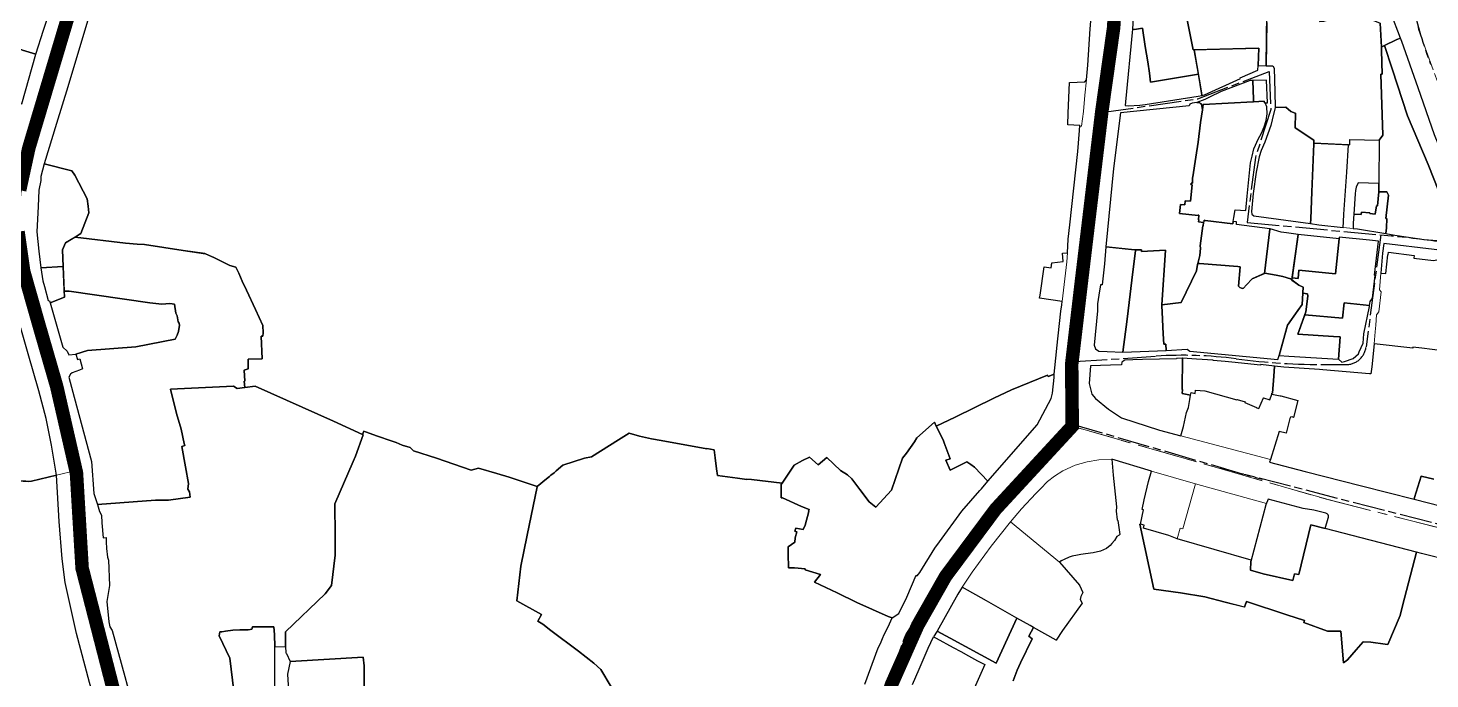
# Model space of a CAD drawing. Header units: millimetres. Extents: x 125232 to 134072, y 142885 to 152835.
# Drawn here: x 127612 to 128652, y 147609 to 148091 of the extents above; entities that cross this region are included whole.
import ezdxf

# ---------------------------------------------------------------- set-up
doc = ezdxf.new("R2010")
doc.units = ezdxf.units.MM
doc.linetypes.add('ACAD_ISO08W100', pattern=[36, 24, -3, 6, -3])
doc.linetypes.add('CENTER', pattern=[50.8, 31.75, -6.35, 6.35, -6.35])
for name, color, linetype in [('commerce', 10, 'Continuous'), ('commerce and residence', 32, 'Continuous'), ('green & plaza', 80, 'Continuous'), ('hospital', 231, 'Continuous'), ('military', 76, 'Continuous'), ('research & university', 30, 'Continuous'), ('reserve', 253, 'Continuous'), ('residence', 2, 'Continuous'), ('residence-bad', 41, 'Continuous'), ('Sports', 81, 'Continuous'), ('villadom', 51, 'Continuous'), ('老城北中心线', 7, 'ACAD_ISO08W100')]:
    doc.layers.add(name, color=color, linetype=linetype)
for name, color, linetype, lineweight in [('government', 221, 'Continuous', 0), ('municipal utilities', 151, 'Continuous', 0), ('school', 31, 'Continuous', 0), ('super block', 6, 'CENTER', 0)]:
    doc.layers.add(name, color=color, linetype=linetype, lineweight=lineweight)

msp = doc.modelspace()

# ---------------------------------------------------------------- linework, layer by layer
at = {"layer": 'commerce'}
for points in [[(127618, 148072.2), (127608.1, 148075), (127590.2, 148082.7), (127585.3, 148084.1), (127554.1, 148091.2), (127532.4, 148097.2), (127522.6, 148058.5), (127541.5, 148053.3), (127554.9, 148049.9), (127596.6, 148038.5), (127607.7, 148035.3)], [(128533, 147942.5), (128533, 147942.7), (128508.2, 147946), (128508.4, 147947.9), (128505.9, 147948.1), (128505.6, 147946.3), (128485, 147949), (128484.3, 147949.1), (128484.2, 147948.4), (128483.7, 147947.5), (128483.8, 147947.5), (128483.5, 147945), (128483.2, 147945), (128481.3, 147930), (128481.5, 147928.3), (128481, 147922.9), (128480.8, 147921.9), (128479.7, 147917), (128480.9, 147917.1), (128509.2, 147914.7), (128510.9, 147914.5), (128509.7, 147900.3), (128510.8, 147899.2), (128512.1, 147898.7), (128513.1, 147898.6), (128513.5, 147898.8), (128515.8, 147901.3), (128520, 147905.7), (128529, 147909.7)], [(127722.8, 147878.2), (127721.8, 147880.2), (127720.9, 147887), (127717.4, 147887.3), (127711.5, 147886.9), (127702.7, 147888), (127642.7, 147896.5), (127639.1, 147896.6), (127639.3, 147892.2), (127628.8, 147887.9), (127638.2, 147855), (127641.4, 147852), (127642.5, 147849.3), (127647.8, 147849.9), (127656.5, 147852.5), (127692.2, 147855.4), (127721.4, 147861), (127722.9, 147864), (127723.8, 147866.6), (127724.2, 147868.4), (127724.6, 147871.1), (127724.3, 147872.8), (127723.5, 147873.8)], [(128606.8, 147885.1), (128606.9, 147885.8), (128588.2, 147887.8), (128586.9, 147876.6), (128559, 147879), (128553.8, 147864.7), (128580.2, 147863), (128585.2, 147862.7), (128583.8, 147846.1), (128586.5, 147843.9), (128588.3, 147844.3), (128594.8, 147846.7), (128598.7, 147850.2), (128599.3, 147851.6), (128602.1, 147858), (128602.8, 147864.9)], [(128468.2, 147846.8), (128468, 147846.8), (128463.9, 147846.7), (128463.9, 147846.4), (128438.7, 147845.9), (128431.5, 147845.7), (128425.4, 147845.3), (128423.2, 147843.9), (128423.1, 147842), (128414.9, 147841.7), (128400, 147841.1), (128399.1, 147828.2), (128401.1, 147820.3), (128403.7, 147817), (128413.4, 147809.1), (128423.1, 147802.7), (128451.2, 147793.5), (128467.1, 147789.3), (128468.9, 147796.3), (128471.1, 147806.7), (128472.6, 147810.3), (128473.7, 147816.3), (128474.2, 147819.5), (128467.9, 147820.7), (128468.3, 147823.6), (128467.9, 147823.7)], [(128345.4, 147654.3), (128323, 147667), (128305, 147677.3), (128301.6, 147672), (128286.3, 147644.6), (128295.9, 147639.5), (128330.1, 147620.9)]]:
    msp.add_lwpolyline(points, close=True, dxfattribs=at)
for points in [[(128661.1, 147852.4), (128645.7, 147854.3), (128639.1, 147855), (128639.1, 147854.4), (128610.4, 147857.5), (128608.6, 147840.5), (128608, 147835.3), (128607, 147835.4), (128572.2, 147838.3), (128569.9, 147838.4), (128543.3, 147840.3), (128536.5, 147841), (128536, 147833.5), (128534.9, 147820.9), (128534.6, 147821), (128534.5, 147820.3), (128540.6, 147818.9), (128541.2, 147819), (128553.8, 147815.6), (128550.5, 147803), (128549.6, 147803.4), (128548.4, 147803.1), (128547.8, 147802.2), (128545, 147791.3), (128539.8, 147792.6), (128533.4, 147771.7), (128532.8, 147769.8), (128559.3, 147762.9), (128601, 147752.4), (128639.9, 147742.3), (128640.3, 147743.7), (128645.1, 147759.4), (128654.7, 147757.2)], [(128654.7, 147757.2), (128645.1, 147759.4), (128640.3, 147743.7), (128639.9, 147742.3), (128690.3, 147729.6)]]:
    msp.add_lwpolyline(points, dxfattribs=at)
at = {"layer": 'commerce and residence'}
for points in [[(128615.7, 148134.8), (128614.1, 148138.4), (128612, 148138.9), (128583.5, 148140.1), (128572.2, 148141.5), (128571.9, 148139.1), (128569.9, 148103.6), (128569.7, 148096.4), (128573.1, 148096.5), (128578.3, 148098.1), (128587.8, 148098), (128587.8, 148097.2), (128609.4, 148097.3), (128614.9, 148095), (128615.8, 148077.4), (128617.4, 148078.3), (128627.2, 148083.1), (128629.8, 148084.1), (128622.7, 148102.8)], [(128480, 148057.4), (128444.5, 148051.5), (128443.8, 148058.1), (128442.5, 148066.5), (128440.6, 148077.7), (128438.6, 148091.4), (128432.7, 148090.5), (128431.2, 148090.6), (128426.1, 148036.9), (128425.7, 148034), (128427.9, 148033.8), (128436.7, 148034.3), (128440.5, 148034.9), (128479.8, 148040.9), (128482.7, 148041.5), (128482.6, 148042)], [(128643, 148047.1), (128630.8, 148081.4), (128629.8, 148084.1), (128627.2, 148083.1), (128618, 148078.6), (128623.8, 148061.2), (128635.1, 148026.5), (128650.3, 147990.5), (128666.3, 147950.3), (128659.4, 147947.4), (128662.9, 147938.4), (128665, 147933.5), (128675.7, 147932.7), (128677.5, 147932.8), (128683.9, 147933.1), (128685, 147934), (128685.1, 147935), (128684.5, 147937.2), (128681.3, 147945.2), (128681.1, 147947), (128668.6, 147979), (128655.2, 148012.4)], [(128584.4, 147935.3), (128553.9, 147938.6), (128549.6, 147906.5), (128554, 147905.9), (128554.6, 147912), (128581.8, 147909.3)]]:
    msp.add_lwpolyline(points, close=True, dxfattribs=at)
at = {"layer": 'government'}
for points in [[(128614, 148008.5), (128592.4, 148008.8), (128592.3, 148004.9), (128591.4, 148005), (128590, 147984.8), (128587.9, 147953.7), (128587.5, 147947.8), (128587.3, 147943.8), (128594.7, 147943), (128594.8, 147947), (128595.4, 147953.7), (128596.3, 147968.7), (128596.5, 147971.2), (128597.1, 147973.6), (128598.4, 147976.8), (128613.8, 147976.4)], [(128382.4, 147918.3), (128383, 147925), (128379.3, 147924.8), (128379.7, 147918.6), (128371.8, 147917.6), (128371.8, 147917.4), (128371.3, 147917.3), (128370.8, 147913.8), (128365.8, 147914.6), (128362.7, 147893.6), (128362.2, 147891.4), (128379.1, 147888.8)], [(128419, 147733.4), (128419.2, 147736.8), (128416.9, 147760.3), (128415.9, 147772), (128406.1, 147771.5), (128397.5, 147770.1), (128388.6, 147767.6), (128379.5, 147763.4), (128373.3, 147759.5), (128368.2, 147755.4), (128362.9, 147750), (128359.6, 147746.5), (128349, 147735.3), (128340.7, 147725.7), (128377.1, 147695.7), (128378.4, 147696.6), (128378.7, 147696.8), (128380.5, 147697.7), (128384.1, 147699.4), (128386.5, 147700.2), (128390.3, 147701), (128392.9, 147701.4), (128396.4, 147701.8), (128402.1, 147702.7), (128407.5, 147704), (128411.8, 147705.8), (128414.7, 147708.1), (128415.9, 147709.5), (128417.8, 147711.8), (128419.5, 147714.7), (128421.2, 147715.7), (128421.9, 147716.3), (128420.2, 147726.5), (128419.8, 147727)], [(128477.9, 147753.7), (128445.3, 147763.2), (128443, 147755.5), (128439.8, 147741.8), (128438.4, 147734.7), (128439.3, 147734.5), (128437.2, 147723.9), (128439.9, 147723.1), (128439.3, 147720.9), (128458.1, 147715.4), (128464.2, 147712.9), (128466.6, 147720.9), (128468.4, 147720.4)], [(128530, 147738.1), (128530.5, 147739.2), (128477.9, 147753.7), (128468.4, 147720.4), (128466.6, 147720.9), (128464.2, 147712.9), (128519.2, 147697.1)], [(128377.1, 147695.7), (128340.7, 147725.7), (128326.4, 147707.7), (128312.4, 147688.3), (128305, 147677.3), (128323, 147667), (128345.4, 147654.3), (128355.3, 147648.8), (128374.6, 147637.9), (128379.3, 147645.2), (128393.8, 147665.4), (128392.5, 147668.1), (128392.9, 147670.3), (128393.2, 147670.7), (128394.4, 147673.2), (128391.8, 147678.6)]]:
    msp.add_lwpolyline(points, close=True, dxfattribs=at)
at = {"layer": 'green & plaza'}
for points in [[(128360.4, 147797.4), (128370.9, 147817.1), (128371.9, 147820.9), (128373.1, 147832.6), (128373.1, 147835), (128368.6, 147833.3), (128368.2, 147834.3), (128341.5, 147823.3), (128328.3, 147817.2), (128299.6, 147803.2), (128295.1, 147801), (128285.7, 147796.6), (128290.7, 147786.3), (128291.5, 147784.1), (128295.9, 147772.3), (128292.8, 147771.2), (128296.1, 147764), (128308.3, 147770.1), (128311.3, 147768.1), (128314.1, 147766.1), (128323.9, 147755.8)], [(128641.7, 147703.2), (128574.1, 147720.6), (128563.3, 147723.4), (128554.4, 147686.5), (128551.3, 147687.2), (128550, 147682.1), (128528, 147687.1), (128518.6, 147689.7), (128518.9, 147696.2), (128519.2, 147697.1), (128464.2, 147712.9), (128458.1, 147715.4), (128439.3, 147720.9), (128439.9, 147723.1), (128437.2, 147723.9), (128436.7, 147724), (128446.9, 147675.7), (128466.7, 147672.9), (128484.9, 147670), (128500, 147666.1), (128513.9, 147662.6), (128514.3, 147662.6), (128515.7, 147666.7), (128545.5, 147656.8), (128558.6, 147652.5), (128558.1, 147651.1), (128575.8, 147644.5), (128585.6, 147644.6), (128587.7, 147621.1), (128590.5, 147623.3), (128597, 147630.7), (128602.3, 147636.8), (128607.9, 147636.5), (128618.4, 147635), (128620.6, 147634.8), (128629.6, 147656.3), (128631.4, 147663.4)]]:
    msp.add_lwpolyline(points, close=True, dxfattribs=at)
msp.add_lwpolyline([(127598.7, 147466.6), (127617.1, 147460.4), (127676.2, 147440.1), (127681.6, 147444.5), (127691, 147457.4), (127695.7, 147468.6), (127691.4, 147487.6), (127676.6, 147540.1), (127658, 147606.6), (127648.2, 147642.8), (127639.9, 147680.6), (127637.7, 147698.2), (127635.4, 147725.9), (127633.4, 147760.1), (127614.9, 147755.8), (127612.4, 147755.6), (127593.7, 147756.7)], dxfattribs=at)
at = {"layer": 'hospital'}
for points in [[(128044.6, 147603.3), (128036.9, 147616.2), (128031.9, 147620.8), (128020.5, 147629.9), (128000, 147645.2), (127994, 147649.8), (127990.3, 147652), (127993, 147657), (127974.7, 147667.2), (127977.6, 147692.7), (127982.4, 147715.7), (127989.8, 147751.6), (127989.8, 147751.9), (127980.1, 147755.1), (127969.1, 147758.6), (127959.9, 147761.4), (127946.4, 147765.5), (127940.9, 147764), (127927.9, 147768.3), (127915.1, 147772.7), (127898.1, 147778.3), (127895.6, 147780.8), (127889.8, 147782.5), (127885.2, 147784.5), (127881.5, 147785.6), (127871.4, 147789.2), (127862.4, 147792.4), (127861.3, 147792.8), (127860.3, 147790.4), (127860.8, 147790.2), (127855, 147774.3), (127853.3, 147770.3), (127839.8, 147738.9), (127839.9, 147715.2), (127840, 147701), (127837.3, 147678.4), (127832.7, 147672.3), (127803.2, 147644.1), (127803.3, 147633.3), (127803.4, 147628.5), (127803.9, 147628), (127806.6, 147622.1), (127806.6, 147622.1), (127860.8, 147625.3), (127861.6, 147618.8), (127861.6, 147592.6)], [(128232.8, 147605.4), (128242.6, 147632.3), (128244.3, 147635.5), (128245.8, 147639.2), (128247.1, 147642.1), (128250, 147647.7), (128253, 147654.4), (128250, 147655.5), (128226.7, 147665.8), (128212.1, 147672.9), (128195.4, 147681), (128199.9, 147686.7), (128188.4, 147690.1), (128188.4, 147690.7), (128180.5, 147691.6), (128176.1, 147691.6), (128175.9, 147702), (128175.8, 147707), (128180.9, 147710.5), (128181.1, 147713.8), (128182.2, 147718.2), (128180.9, 147718.6), (128181.5, 147720.9), (128187, 147719.9), (128188.5, 147723.1), (128191.3, 147733.3), (128191, 147733.4), (128191.5, 147734.8), (128185.8, 147737.1), (128171.6, 147743.3), (128170.8, 147743.3), (128170.8, 147753.4), (128171.4, 147754.2), (128148.8, 147756.9), (128145.3, 147757.2), (128145.2, 147757), (128138.3, 147757.9), (128123.6, 147759.9), (128122.8, 147765), (128121.7, 147773.1), (128121, 147779), (128115.5, 147779.9), (128115.5, 147779.7), (128081.7, 147785.9), (128074.6, 147787.2), (128065.6, 147789), (128065.7, 147789.2), (128058, 147791.2), (128050.2, 147786.3), (128030, 147773.9), (128024.9, 147772.8), (128008.8, 147767.7), (128003.9, 147763.3), (128002.5, 147762), (128000, 147760.2), (127998.9, 147759.1), (127996.7, 147757.4), (127989.8, 147751.9), (127989.8, 147751.6), (127982.4, 147715.7), (127977.6, 147692.7), (127974.7, 147667.2), (127993, 147657), (127990.3, 147652), (127994, 147649.8), (128000, 147645.2), (128020.5, 147629.9), (128031.9, 147620.8), (128036.9, 147616.2), (128044.6, 147603.3)]]:
    msp.add_lwpolyline(points, dxfattribs=at)
at = {"layer": 'military'}
msp.add_lwpolyline([(127722.4, 147805.9), (127717.9, 147823.9), (127764.6, 147826.1), (127767.4, 147824.5), (127773, 147825.2), (127772.5, 147829.8), (127773, 147829.9), (127772.6, 147838), (127775.6, 147839), (127775.6, 147846.1), (127785.9, 147846.5), (127785.1, 147863.2), (127786.5, 147863.3), (127786.7, 147865.7), (127786.4, 147871), (127780.9, 147882.9), (127774.2, 147897.2), (127771, 147903.9), (127768.6, 147909.8), (127766.4, 147914.3), (127761.9, 147915.5), (127750, 147921.4), (127744.3, 147924), (127743.3, 147924.4), (127727.4, 147926.7), (127698.7, 147931.1), (127693.1, 147931.3), (127684.5, 147932.2), (127647.2, 147936.6), (127640.2, 147932.4), (127637.9, 147927.2), (127638.4, 147914.9), (127639.1, 147896.6), (127642.7, 147896.5), (127702.7, 147888), (127711.5, 147886.9), (127717.4, 147887.3), (127720.9, 147887), (127721.8, 147880.2), (127722.8, 147878.2), (127723.5, 147873.8), (127724.3, 147872.8), (127724.6, 147871.1), (127724.2, 147868.4), (127723.8, 147866.6), (127722.9, 147864), (127721.4, 147861), (127692.2, 147855.4), (127656.5, 147852.5), (127647.8, 147849.9), (127649, 147845.9), (127650.8, 147846.4), (127652.8, 147838.9), (127650.4, 147838.1), (127645.1, 147835.9), (127643.7, 147835), (127642.6, 147832.7), (127646.6, 147818), (127659.4, 147770.2), (127661.1, 147746.7), (127663.7, 147738.5), (127706.9, 147741.7), (127712.6, 147741.6), (127716.5, 147741.6), (127732.6, 147743.8), (127732, 147747.9), (127730.7, 147749.8), (127731.2, 147753.9), (127729, 147766.3), (127726.3, 147781.4), (127728.5, 147782.1), (127728.1, 147783.7), (127725.8, 147794.4)], close=True, dxfattribs=at)
at = {"layer": 'municipal utilities'}
for points in [[(128395.9, 148041.7), (128397, 148053.1), (128395.8, 148051.7), (128384.4, 148051.2), (128383.6, 148028.4), (128383.3, 148019.8), (128392.1, 148019.2), (128392.1, 148018.9), (128393.4, 148018.8), (128394.8, 148029.7)], [(128553.8, 147815.6), (128541.2, 147819), (128540.6, 147818.9), (128534.5, 147820.3), (128533, 147816), (128528.3, 147817.4), (128524.8, 147809.6), (128523.2, 147810.2), (128523.2, 147810.4), (128514.4, 147814), (128514.6, 147814.6), (128508.7, 147816.3), (128508.6, 147816), (128484.7, 147822.6), (128477.9, 147823.1), (128477.6, 147820.6), (128474.6, 147821.5), (128474.2, 147819.5), (128473.7, 147816.3), (128472.6, 147810.3), (128471.1, 147806.7), (128468.9, 147796.3), (128467.1, 147789.3), (128533.4, 147771.7), (128539.8, 147792.6), (128545, 147791.3), (128547.8, 147802.2), (128548.4, 147803.1), (128549.6, 147803.4), (128550.5, 147803)]]:
    msp.add_lwpolyline(points, close=True, dxfattribs=at)
at = {"layer": 'research & university'}
for points in [[(127635.5, 148125), (127638.7, 148138.4), (127641.2, 148150.4), (127645.1, 148163.7), (127637.1, 148168.5), (127629.5, 148171.3), (127621.7, 148171.6), (127619.2, 148167.3), (127609.2, 148138.8), (127607.8, 148137.3), (127600.2, 148133.5), (127595.9, 148132.3), (127570.5, 148132.1), (127552.8, 148131.4), (127552.2, 148106), (127551.9, 148091.8), (127554.1, 148091.2), (127585.3, 148084.1), (127590.2, 148082.7), (127608.1, 148075), (127618, 148072.2), (127623.9, 148089.8), (127628.2, 148103.2)], [(127638.4, 147914.9), (127621.7, 147913.9), (127623.3, 147904.3), (127624.6, 147899.9), (127627.3, 147889.6), (127628.2, 147889.3), (127628.8, 147887.9), (127639.3, 147892.2)]]:
    msp.add_lwpolyline(points, close=True, dxfattribs=at)
msp.add_lwpolyline([(127657.8, 148101.5), (127641.8, 148047.9), (127633.5, 148020.8), (127624.2, 147990.9), (127644.8, 147985.8), (127646.9, 147982.6), (127656.1, 147964.9), (127656.9, 147959.5), (127657.3, 147954.5), (127651.4, 147939.2), (127647.2, 147936.6), (127684.5, 147932.2), (127693.1, 147931.3), (127698.7, 147931.1), (127727.4, 147926.7), (127743.8, 147924.3), (127750, 147921.4), (127761.9, 147915.5), (127766.4, 147914.3), (127768.6, 147909.8), (127771, 147903.9), (127774.2, 147897.2), (127780.9, 147882.9), (127786.4, 147871), (127786.7, 147865.7), (127786.5, 147863.3), (127785.1, 147863.2), (127785.9, 147846.5), (127775.6, 147846.1), (127775.6, 147839), (127772.6, 147838), (127773, 147829.9), (127772.5, 147829.8), (127773, 147825.2), (127780.7, 147826.1), (127838.9, 147800.1), (127860.3, 147790.4), (127861.3, 147792.8), (127862.4, 147792.4), (127871.4, 147789.2), (127881.5, 147785.6), (127885.2, 147784.5), (127889.8, 147782.5), (127895.6, 147780.8), (127898.1, 147778.3), (127915.1, 147772.7), (127927.9, 147768.3), (127940.9, 147764), (127946.4, 147765.5), (127959.9, 147761.4), (127969.1, 147758.6), (127980.1, 147755.1), (127989.8, 147751.9), (127996.7, 147757.4), (127998.9, 147759.1), (128000, 147760.2), (128002.5, 147762), (128003.9, 147763.3), (128008.8, 147767.7), (128024.9, 147772.8), (128030, 147773.9), (128050.2, 147786.3), (128058, 147791.2), (128065.7, 147789.2), (128065.6, 147789), (128074.6, 147787.2), (128081.7, 147785.9), (128115.5, 147779.7), (128115.5, 147779.9), (128121, 147779), (128121.7, 147773.1), (128122.8, 147765), (128123.6, 147759.9), (128138.3, 147757.9), (128145.2, 147757), (128145.3, 147757.2), (128148.8, 147756.9), (128171.4, 147754.2), (128176.8, 147762.4), (128180.3, 147767.7), (128186.6, 147771), (128191.6, 147773.6), (128198.1, 147767.9), (128204.5, 147773.2), (128214.6, 147763.7), (128219.8, 147760.5), (128223.1, 147757.5), (128229.1, 147749.5), (128236, 147740.4), (128241, 147736.6), (128252.6, 147749.1), (128260.7, 147772.8), (128263.5, 147776.6), (128269.5, 147784.9), (128271.3, 147787.8), (128284.5, 147799.5), (128285.7, 147796.6), (128295.1, 147801), (128299.6, 147803.2), (128328.3, 147817.2), (128341.5, 147823.3), (128368.2, 147834.3), (128368.6, 147833.3), (128373.1, 147835), (128374.9, 147851.5), (128375.2, 147854.4), (128378.1, 147881.6), (128378.7, 147886.4), (128379, 147888.8), (128362.2, 147891.4), (128362.7, 147893.6), (128365.8, 147914.6), (128370.8, 147913.8), (128371.3, 147917.6), (128379.7, 147918.6), (128379.3, 147924.8), (128383, 147925), (128383.6, 147935), (128384.7, 147945.6), (128390.6, 148000), (128391.9, 148015.5), (128392.1, 148019.2), (128383.3, 148019.8), (128383.6, 148028.4), (128384.4, 148051.2), (128395.8, 148051.7), (128397, 148053.1), (128398, 148063.9), (128399.8, 148090.8), (128401.6, 148111.1)], dxfattribs=at)
msp.add_lwpolyline([(128563.3, 147723.4), (128574.1, 147720.6), (128576.3, 147728.4, 0.453758), (128574.4, 147732.1), (128565.6, 147734.3), (128557.7, 147735.6), (128531.7, 147742.3), (128530, 147738.1), (128518.9, 147696.2), (128518.6, 147689.7), (128528, 147687.1), (128550, 147682.1), (128551.3, 147687.2), (128554.4, 147686.5)], format="xyb", close=True, dxfattribs=at)
at = {"layer": 'reserve'}
for points in [[(127795.4, 147595), (127795.4, 147613.9), (127795.2, 147632.9), (127795.1, 147642.2), (127794.5, 147647.8), (127778.8, 147647.7), (127778.2, 147646.2), (127776.9, 147645.8), (127775.6, 147645.7), (127770.6, 147645.6), (127769.4, 147645.7), (127764.2, 147645.4), (127758.7, 147644.7), (127756, 147644.1), (127754.6, 147644.1), (127754.1, 147641.1), (127761.9, 147624.7), (127764.8, 147600.1)], [(127861.6, 147592.6), (127861.6, 147618.8), (127860.8, 147625.3), (127806.6, 147622.1), (127806.6, 147622.1), (127804.8, 147612.8), (127805.7, 147596.6)]]:
    msp.add_lwpolyline(points, dxfattribs=at)
at = {"layer": 'residence'}
for points in [[(128532.8, 148118.2), (128534.1, 148125.9), (128536.6, 148143.4), (128513.4, 148144.1), (128509.9, 148144.4), (128493.3, 148144.4), (128479.4, 148145.6), (128479.4, 148145.1), (128478.5, 148131.4), (128474.2, 148131.5), (128474.2, 148130.5), (128466.2, 148127.9), (128466.2, 148125.4), (128466.3, 148125.2), (128476.1, 148075.3), (128524.9, 148076.5), (128524.4, 148063.8), (128530.4, 148063.6), (128530.4, 148064.3), (128530.7, 148102.5), (128531.4, 148107.5)], [(128466.3, 148125.2), (128452.7, 148123.6), (128452.7, 148122.7), (128443.2, 148122.7), (128442.9, 148119.8), (128432.8, 148119.9), (128431.2, 148090.6), (128432.7, 148090.5), (128438.6, 148091.4), (128440.6, 148077.7), (128442.5, 148066.5), (128443.8, 148058.1), (128444.5, 148051.5), (128480, 148057.4), (128477, 148075.3), (128476.1, 148075.3)], [(128524.9, 148076.4), (128524.7, 148076.5), (128477, 148075.3), (128482.6, 148042), (128482.7, 148041.5), (128484.5, 148042), (128511.3, 148054.1), (128511, 148054.6), (128524.2, 148060.2), (128524.4, 148063.8)], [(128530.6, 148052.8), (128520.5, 148052.5), (128520.9, 148038.6), (128521, 148036.8), (128528.9, 148037.2), (128529.1, 148036), (128529.6, 148036), (128531.3, 148036.1)], [(128475.7, 147980.4), (128475.9, 147981.3), (128478.2, 147995.7), (128479.8, 148007), (128481.7, 148021.5), (128483.1, 148030.9), (128482.4, 148035.4), (128481.6, 148035.3), (128481.4, 148035.9), (128480.8, 148036.2), (128480.4, 148036.3), (128479.6, 148036.4), (128478.9, 148036.3), (128475.5, 148035.8), (128473.6, 148035), (128473.2, 148033.9), (128422.4, 148028.6), (128417.1, 147987.3), (128411.5, 147929.4), (128411.8, 147929.4), (128430.4, 147927.5), (128433.4, 147927.2), (128435.6, 147927.2), (128435.6, 147927.1), (128437.9, 147927.1), (128437.9, 147925.9), (128455.6, 147927), (128452.9, 147886.5), (128467.3, 147888.2), (128478.6, 147911.6), (128479.3, 147916.3), (128479.7, 147917), (128480.8, 147921.9), (128481, 147922.9), (128481.5, 147928.3), (128481.3, 147930), (128483.2, 147945), (128483.5, 147945), (128483.8, 147947.5), (128483.7, 147947.5), (128480.1, 147947.8), (128480.3, 147949.5), (128480, 147949.5), (128480.3, 147952.9), (128479.9, 147952.9), (128479.9, 147952.6), (128466.1, 147954), (128466.7, 147960.8), (128469.9, 147960.5), (128470.2, 147963.5), (128474.3, 147963.1), (128475.5, 147975.4), (128474.5, 147975.6), (128474.6, 147976.6), (128475.6, 147976.5)], [(128528.8, 148018.2), (128530.4, 148022.9), (128531.1, 148027.9), (128530.8, 148033), (128529.6, 148036), (128529.1, 148036), (128528.9, 148037.2), (128520.7, 148036.8), (128502.1, 148035.9), (128483.6, 148034.8), (128483.1, 148031), (128481.7, 148021.5), (128479.8, 148007), (128478.2, 147995.7), (128475.9, 147981.3), (128475.7, 147980.4), (128475.6, 147976.5), (128474.6, 147976.6), (128474.5, 147975.6), (128475.5, 147975.4), (128474.3, 147963.1), (128470.2, 147963.5), (128469.9, 147960.5), (128466.7, 147960.8), (128466.1, 147954), (128479.9, 147952.6), (128479.9, 147952.9), (128480.3, 147952.9), (128480, 147949.5), (128480.3, 147949.5), (128480.1, 147947.8), (128483.7, 147947.5), (128484.2, 147948.4), (128484.3, 147949.1), (128485, 147949), (128505.6, 147946.3), (128505.9, 147948.1), (128506.3, 147951.2), (128507.2, 147956.8), (128515.1, 147956.3), (128516.1, 147966.8), (128517.2, 147976.7), (128517.7, 147981.7), (128518.2, 147986.7), (128518.7, 147991.6), (128519.9, 147996.5), (128521.2, 148001.9), (128522.4, 148004.6), (128524.3, 148009.2), (128526.7, 148013.6)], [(128565.6, 148005.8), (128565.5, 148006.1), (128565.6, 148008.3), (128551.7, 148017.5), (128552, 148028.4), (128551.7, 148028.4), (128548.5, 148029.6), (128544.8, 148032.8), (128537, 148032.5), (128534.8, 148023.5), (128533.8, 148019.3), (128529.2, 148006.9), (128526.5, 148000.8), (128525.1, 147996), (128522.9, 147984.7), (128520.7, 147968.9), (128519.6, 147958.3), (128519.3, 147955.6), (128519.6, 147953.6), (128521.2, 147952.3), (128563.2, 147946.6), (128563.5, 147950), (128564.2, 147970.2)], [(128590, 147984.8), (128591.4, 148005), (128565.5, 148006.1), (128565.6, 148005.8), (128564.2, 147970.2), (128563.5, 147950), (128563.2, 147946.6), (128569.4, 147945.7), (128587.3, 147943.8), (128587.5, 147947.8), (128587.9, 147953.7)], [(127656.1, 147964.9), (127646.9, 147982.6), (127644.8, 147985.8), (127624.2, 147990.9), (127621.7, 147981.6), (127621.7, 147978.6), (127620.4, 147971.3), (127619.7, 147959.2), (127618.8, 147940.6), (127620.2, 147926.2), (127621.7, 147913.9), (127638.4, 147914.9), (127637.9, 147927.2), (127640.2, 147932.4), (127651.4, 147939.2), (127657.3, 147954.5), (127656.9, 147959.5)], [(128553.9, 147938.6), (128545.3, 147939.7), (128541.5, 147940.3), (128533.2, 147942.7), (128533, 147942.7), (128533, 147942.5), (128529, 147909.7), (128529.4, 147909.8), (128537.7, 147908.4), (128542.6, 147907.4), (128548.2, 147905.6), (128549.4, 147904.7), (128549.4, 147905.1)], [(128433.5, 147926.3), (128433.4, 147927.2), (128430.4, 147927.5), (128411.5, 147929.4), (128410.3, 147916.7), (128408.6, 147901.2), (128407.5, 147901.3), (128406.2, 147893.5), (128405.3, 147887.2), (128405.2, 147881.9), (128402.7, 147856.6), (128403.7, 147853.7), (128406.3, 147852.1), (128412.3, 147851.8), (128423.9, 147851.4), (128427.1, 147875.8), (128429.4, 147894.3), (128431.3, 147908.9)], [(128611, 147908.2), (128610.7, 147908.3), (128613.5, 147933.5), (128606.8, 147934.2), (128584.5, 147936.5), (128584.4, 147935.3), (128581.8, 147909.3), (128554.6, 147912), (128554, 147905.9), (128549.6, 147906.5), (128549.4, 147905.1), (128549.4, 147904.7), (128553.6, 147901.7), (128554.6, 147901), (128557.8, 147899.5), (128557.5, 147895), (128561, 147894.5), (128561.2, 147892.7), (128559.8, 147881.1), (128559, 147879), (128586.9, 147876.6), (128588.2, 147887.8), (128606.9, 147885.8), (128607.4, 147888.9), (128609.1, 147891.4)], [(128556.9, 147886.7), (128557.8, 147899.5), (128554.6, 147901), (128553.6, 147901.7), (128548.2, 147905.6), (128542.6, 147907.4), (128537.7, 147908.4), (128529.4, 147909.8), (128520, 147905.7), (128515.8, 147901.3), (128513.5, 147898.8), (128513.1, 147898.6), (128512.1, 147898.7), (128510.8, 147899.2), (128509.7, 147900.3), (128510.9, 147914.5), (128509.2, 147914.7), (128480.9, 147917.1), (128479.7, 147917), (128479.3, 147916.3), (128478.6, 147911.6), (128467.3, 147888.2), (128452.9, 147886.5), (128452.9, 147886.3), (128452.9, 147885.6), (128453.1, 147880.9), (128453.8, 147864.9), (128454.3, 147857.3), (128455.6, 147857.3), (128455.9, 147857.3), (128456.2, 147852.6), (128471.8, 147853.5), (128473.7, 147852), (128539, 147845.8), (128539.8, 147848.9), (128545.6, 147869.6), (128546.1, 147871.4), (128552, 147879.8), (128553.7, 147882.1)], [(128585.2, 147862.7), (128580.2, 147863), (128553.8, 147864.7), (128559.8, 147881.1), (128561.2, 147892.7), (128561, 147894.5), (128557.5, 147895), (128556.9, 147886.7), (128553.7, 147882.1), (128546.1, 147871.4), (128539.8, 147848.9), (128547, 147848.3), (128583.8, 147846.1)], [(128288, 147710.7), (128304.7, 147733.4), (128317.9, 147748.8), (128319.1, 147750), (128323.9, 147755.8), (128314.1, 147766.1), (128311.3, 147768.1), (128308.3, 147770.1), (128296.1, 147764), (128292.8, 147771.2), (128295.9, 147772.3), (128291.5, 147784.1), (128290.7, 147786.3), (128285.7, 147796.6), (128284.5, 147799.5), (128271.3, 147787.8), (128269.5, 147784.9), (128263.5, 147776.6), (128260.7, 147772.8), (128252.6, 147749.1), (128241, 147736.6), (128236, 147740.4), (128229.1, 147749.5), (128223.1, 147757.5), (128219.8, 147760.5), (128214.6, 147763.7), (128204.5, 147773.2), (128198.1, 147767.9), (128191.6, 147773.6), (128186.6, 147771), (128180.3, 147767.7), (128176.8, 147762.4), (128171.4, 147754.2), (128170.8, 147753.4), (128170.8, 147743.3), (128171.6, 147743.3), (128185.8, 147737.1), (128191.5, 147734.8), (128191, 147733.4), (128191.3, 147733.3), (128188.5, 147723.1), (128187, 147719.9), (128181.5, 147720.9), (128180.9, 147718.6), (128182.2, 147718.2), (128181.1, 147713.8), (128180.9, 147710.5), (128175.8, 147707), (128175.9, 147702), (128176.1, 147691.6), (128180.5, 147691.6), (128188.4, 147690.7), (128188.4, 147690.1), (128199.9, 147686.7), (128195.4, 147681), (128212.1, 147672.9), (128226.7, 147665.8), (128250, 147655.5), (128253, 147654.4), (128257.9, 147657.6), (128263.8, 147669.8), (128270.8, 147686), (128271.6, 147685.6), (128273.4, 147688), (128284.7, 147706.2)]]:
    msp.add_lwpolyline(points, close=True, dxfattribs=at)
for points in [[(128530.7, 148095.7), (128530.4, 148064.3), (128530.4, 148063.6), (128531, 148063.6), (128535.1, 148063.6), (128536.2, 148061.8), (128536.6, 148044.1), (128537, 148032.5), (128544.8, 148032.8), (128548.5, 148029.6), (128551.7, 148028.4), (128552, 148028.4), (128551.7, 148017.5), (128565.6, 148008.3), (128565.5, 148006.1), (128592.3, 148004.9), (128592.4, 148008.8), (128614, 148008.5), (128616.8, 148012.1), (128615.3, 148057.2), (128616.3, 148057.2), (128615.8, 148074.9), (128615.8, 148077.4), (128614.9, 148095)], [(128666.3, 147950.3), (128650.3, 147990.5), (128635.1, 148026.5), (128623.8, 148061.2), (128618, 148078.6), (128617.4, 148078.3), (128615.8, 148077.4), (128615.8, 148074.9), (128616.3, 148057.2), (128615.3, 148057.2), (128616.8, 148012.1), (128614, 148008.5), (128613.8, 147976.4), (128613.8, 147970.1), (128619.7, 147970.1), (128621.1, 147967.6), (128618.9, 147950.3), (128619.7, 147950.3), (128619.6, 147943.5), (128618.9, 147939.2), (128625.7, 147938.1), (128647.3, 147934.9), (128663.5, 147933.6)], [(127593.7, 147756.7), (127612.4, 147755.6), (127614.9, 147755.8), (127633.4, 147760.1), (127633.4, 147760.3), (127629.7, 147782.5), (127625.7, 147802.1), (127620.3, 147822.7), (127612.5, 147850), (127606.9, 147869)], [(127764.8, 147600.1), (127761.9, 147624.7), (127754.1, 147641.1), (127754.6, 147644.1), (127756, 147644.1), (127758.7, 147644.7), (127764.2, 147645.4), (127769.4, 147645.7), (127770.6, 147645.6), (127775.6, 147645.7), (127776.9, 147645.8), (127778.2, 147646.2), (127778.8, 147647.7), (127794.5, 147647.8), (127795.1, 147642.2), (127795.2, 147632.9), (127803.3, 147633.3), (127803.2, 147644.1), (127832.7, 147672.3), (127837.3, 147678.4), (127840, 147701), (127839.9, 147715.2), (127839.8, 147738.9), (127853.3, 147770.3), (127855, 147774.3), (127860.8, 147790.2), (127860.3, 147790.4), (127838.9, 147800.1), (127780.7, 147826.1), (127773, 147825.2), (127767.4, 147824.5), (127764.6, 147826.1), (127717.9, 147823.9), (127722.4, 147805.9), (127725.8, 147794.4), (127728.1, 147783.7), (127728.5, 147782.1), (127726.3, 147781.4), (127729, 147766.3), (127731.2, 147753.9), (127730.7, 147749.8), (127732, 147747.9), (127732.6, 147743.8), (127716.5, 147741.6), (127712.6, 147741.6), (127706.9, 147741.7), (127663.7, 147738.5), (127665.4, 147733.3), (127666.8, 147730.6), (127667.1, 147724.8), (127667.9, 147713.8), (127670.2, 147714), (127670.3, 147710.7), (127670.4, 147705.9), (127671.2, 147699.5), (127671.9, 147697.1), (127672.6, 147678.4), (127670.7, 147666.5), (127672.2, 147651.6), (127672.9, 147647.9), (127674.6, 147645), (127684.1, 147610.9), (127696.2, 147566)], [(128342.6, 147607.8), (128345.7, 147615.8), (128348.1, 147621.2), (128356.7, 147638.9), (128354.3, 147640.8), (128357.7, 147647.4), (128355.3, 147648.8), (128345.4, 147654.3), (128330.1, 147620.9), (128295.9, 147639.5), (128286.3, 147644.6), (128283.6, 147640.5), (128285.6, 147639.5), (128298.3, 147632.6), (128303.9, 147629.5), (128309.6, 147626.4), (128316.2, 147622.7), (128321.6, 147619.9), (128312.7, 147599.8)], [(128268.1, 147605.1), (128273, 147616.4), (128279.7, 147632), (128283.6, 147640.5), (128285.6, 147639.5), (128298.3, 147632.6), (128303.9, 147629.5), (128309.6, 147626.4), (128316.2, 147622.7), (128321.6, 147619.9), (128312.7, 147599.8)]]:
    msp.add_lwpolyline(points, dxfattribs=at)
at = {"layer": 'residence-bad'}
for points in [[(128520.5, 148052.5), (128518.4, 148052.5), (128497, 148044.5), (128488.3, 148040.3), (128484.8, 148038.6), (128478.9, 148036.3), (128479.6, 148036.4), (128480.4, 148036.3), (128480.8, 148036.2), (128481.4, 148035.9), (128481.6, 148035.3), (128482.4, 148035.4), (128483.1, 148031), (128483.1, 148031), (128483.6, 148034.8), (128502.1, 148035.9), (128520.7, 148036.8), (128521, 148036.8), (128520.9, 148038.6)], [(128621.1, 147967.6), (128619.7, 147970.1), (128613.8, 147970.1), (128612.8, 147959.7), (128612.5, 147959.7), (128612, 147959.8), (128611.1, 147953.7), (128607.2, 147954), (128607.2, 147954.6), (128600.9, 147955.1), (128600.8, 147953.3), (128595.4, 147953.7), (128594.8, 147947), (128594.7, 147943), (128598, 147942.6), (128618.9, 147939.2), (128619.6, 147943.5), (128619.7, 147950.3), (128618.9, 147950.3)], [(128654.9, 147927.5), (128617.5, 147931.9), (128616.6, 147924.8), (128615.2, 147909.9), (128619, 147909.6), (128620.4, 147923.4), (128620.7, 147923.4), (128620.9, 147925.4), (128639.9, 147922.9), (128639.7, 147920.9), (128654.4, 147919.3), (128656.9, 147919.7), (128660.5, 147919.2), (128660.8, 147921.9), (128675.9, 147920), (128676, 147920.6), (128681.4, 147919.9), (128682.2, 147924)]]:
    msp.add_lwpolyline(points, close=True, dxfattribs=at)
at = {"layer": 'school'}
msp.add_lwpolyline([(128654.4, 147919.3), (128639.7, 147920.9), (128639.9, 147922.9), (128620.9, 147925.4), (128620.7, 147923.4), (128620.4, 147923.4), (128619, 147909.6), (128615.2, 147909.9), (128614.2, 147897.5), (128615.5, 147896), (128613.9, 147881.3), (128612.2, 147879.1), (128611.6, 147871.4), (128611.2, 147866.4), (128610.4, 147857.5), (128639.1, 147854.4), (128639.1, 147855), (128645.7, 147854.3), (128661.1, 147852.4)], dxfattribs=at)
at = {"layer": 'Sports'}
msp.add_lwpolyline([(128666.9, 147696.8), (128645.4, 147702.2), (128641.7, 147703.2), (128631.4, 147663.4), (128629.6, 147656.3), (128620.6, 147634.8), (128618.4, 147635), (128607.9, 147636.5), (128602.3, 147636.8), (128597, 147630.7), (128590.5, 147623.3), (128587.7, 147621.1), (128585.6, 147644.6), (128575.8, 147644.5), (128558.1, 147651.1), (128558.6, 147652.5), (128545.5, 147656.8), (128515.7, 147666.7), (128514.3, 147662.5), (128500, 147666.1), (128484.9, 147670), (128466.7, 147672.9), (128446.9, 147675.7), (128436.7, 147724), (128437.2, 147723.9), (128439.3, 147734.5), (128438.4, 147734.7), (128439.8, 147741.8), (128443, 147755.5), (128445.3, 147763.2), (128415.9, 147772), (128416.9, 147760.3), (128419.2, 147736.8), (128419, 147733.4), (128419.8, 147727), (128420.2, 147726.5), (128421.9, 147716.3), (128421.2, 147715.7), (128419.5, 147714.7), (128417.8, 147711.8), (128415.9, 147709.5), (128414.7, 147708.1), (128411.8, 147705.8), (128407.5, 147704), (128402.1, 147702.7), (128396.4, 147701.8), (128392.9, 147701.4), (128390.3, 147701), (128386.5, 147700.2), (128384.1, 147699.4), (128380.5, 147697.7), (128378.3, 147696.6), (128377.1, 147695.7), (128391.8, 147678.6), (128394.4, 147673.2), (128393.2, 147670.7), (128392.9, 147670.3), (128392.5, 147668.1), (128393.8, 147665.4), (128379.3, 147645.2), (128374.6, 147637.9), (128357.7, 147647.4), (128354.3, 147640.8), (128356.7, 147638.9), (128348.1, 147621.2), (128345.7, 147615.8), (128342.6, 147607.8)], dxfattribs=at)
at = {"layer": 'super block'}
msp.add_lwpolyline([(128643.3, 148090.3), (128635.3, 148140.5), (128636.1, 148254.9), (128655.1, 148423.8), (128687.1, 148613), (128691.1, 148640.9), (128280.1, 148675.4), (128270.2, 148677.3), (128400.3, 148330.5), (128407.3, 148307.6), (128417.6, 148244.9), (128421.1, 148142.7), (128418.8, 148120.8), (128417.2, 148091.8), (128408.5, 148030.2), (128393.2, 147902.8), (128386.1, 147842.5), (128386.5, 147796.5), (128576.2, 147742.1), (128755.3, 147696.6), (128842.1, 147674.6), (128820.9, 147697.3), (128750.1, 147836.5), (128687.5, 147968.3)], close=True, dxfattribs=at)
for points in [[(128635.3, 148140.5), (128643.3, 148090.3), (128687.5, 147968.3), (128750.1, 147836.5), (128820.9, 147697.3), (128842.1, 147674.6), (128874.9, 147666.3), (128986.5, 147645), (129061, 147641.8), (129230.3, 147635.1), (129305.8, 147636.5), (129484.4, 147656), (129586.8, 147665.3), (129586.7, 148581.9)], [(127606.1, 147971.4), (127612.9, 148002.6), (127661.4, 148165)], [(127584.9, 147757.4), (127614.9, 147755.8), (127633.4, 147760.3), (127647.9, 147763.6), (127633.6, 147825.8), (127620.1, 147872.5), (127609.1, 147911.2)], [(128755.3, 147696.6), (128576.2, 147742.1), (128386.5, 147796.5), (128329.6, 147734.9), (128292.6, 147685.2), (128272, 147649), (128252.6, 147605.3), (128223.7, 147521.9), (128222.2, 147517.6), (128319.7, 147403.3), (128350, 147373.8), (128377.5, 147361.8), (128411.2, 147355.6), (128451.7, 147348.2), (128471.8, 147320.7), (128545.1, 147210.4), (128554.4, 147196.4), (128585.8, 147196.4), (128728.8, 147213.3)], [(127593.5, 147449.7), (127705.3, 147409.1), (127710.1, 147439.9), (127708.9, 147471.7), (127652.4, 147691.3), (127648.2, 147762), (127647.9, 147763.6), (127633.4, 147760.3), (127614.9, 147755.8), (127584.9, 147757.4)]]:
    msp.add_lwpolyline(points, dxfattribs=at)
at = {"layer": 'super block', "const_width": 10}
for points in [[(127661.4, 148165), (127612.9, 148002.6), (127606.1, 147971.4)], [(128223.7, 147521.9), (128252.6, 147605.3), (128272, 147649), (128292.6, 147685.2), (128329.6, 147734.9), (128386.5, 147796.5), (128386.1, 147842.5), (128393.2, 147902.8), (128408.5, 148030.2), (128417.2, 148091.8), (128418.8, 148120.8)], [(127604.9, 147940.6), (127609.1, 147911.2), (127620.1, 147872.5), (127633.6, 147825.8), (127648.2, 147762), (127652.4, 147691.3), (127708.9, 147471.7)]]:
    msp.add_lwpolyline(points, dxfattribs=at)
at = {"layer": 'villadom'}
for points in [[(128613.8, 147970.1), (128613.8, 147976.4), (128598.4, 147976.8), (128597.1, 147973.6), (128596.5, 147971.2), (128596.3, 147968.7), (128595.4, 147953.7), (128600.8, 147953.3), (128600.9, 147955.1), (128607.2, 147954.6), (128607.2, 147954), (128611.1, 147953.7), (128612, 147959.8), (128612.5, 147959.7), (128612.8, 147959.7)], [(128455.6, 147927), (128437.9, 147925.9), (128437.9, 147927.1), (128435.6, 147927.1), (128435.6, 147927.2), (128433.4, 147927.2), (128433.5, 147926.3), (128431.3, 147908.9), (128429.4, 147894.3), (128427.1, 147875.8), (128423.9, 147851.4), (128456.2, 147852.6), (128455.9, 147857.3), (128455.6, 147857.3), (128454.3, 147857.3), (128453.8, 147864.9), (128453.1, 147880.9), (128452.9, 147885.6), (128452.9, 147886.3), (128452.9, 147886.5)], [(128536, 147833.5), (128536.5, 147841), (128526.2, 147842.1), (128526.2, 147841.6), (128504.8, 147843.8), (128500, 147844.3), (128490.9, 147845.1), (128490.9, 147845.5), (128478.7, 147846.2), (128468.2, 147846.8), (128467.9, 147823.7), (128468.3, 147823.6), (128467.9, 147820.7), (128474.2, 147819.5), (128474.6, 147821.5), (128477.6, 147820.6), (128477.9, 147823.1), (128484.7, 147822.6), (128508.6, 147816), (128508.7, 147816.3), (128514.6, 147814.6), (128514.4, 147814), (128523.2, 147810.4), (128523.2, 147810.2), (128524.8, 147809.6), (128528.3, 147817.4), (128533, 147816), (128534.5, 147820.3), (128534.6, 147821), (128534.9, 147820.9)]]:
    msp.add_lwpolyline(points, close=True, dxfattribs=at)
at = {"layer": '老城北中心线', "linetype": 'ACAD_ISO08W100', "lineweight": 25}
for p, q in [((127668.5, 148185.9), (127614.3, 148006.8)), ((128383.6, 147798.8), (128421.2, 148154.8)), ((128615.2, 147938.2), (128604.4, 147855.2)), ((127613.6, 147893.4), (127635.2, 147818.4)), ((128310, 147715), (128384.1, 147798.7)), ((128512.7, 147761), (128383.6, 147798.8)), ((128827.3, 147680.7), (128512.7, 147761)), ((127652.3, 147708), (127649.4, 147741.7)), ((128263, 147642), (128310, 147715)), ((128224.4, 147535.5), (128263, 147642)), ((127727.5, 147404.6), (127668.6, 147617.3))]:
    msp.add_line(p, q, dxfattribs=at)
for points in [[(128407.9, 148028.8), (128479.5, 148039.1), (128532.5, 148059.2), (128533.8, 148031.2), (128522.3, 147995.6), (128516.1, 147947.5), (128617.8, 147937.9)], [(128388.4, 147844.3), (128448.6, 147848.3)], [(128508, 147846.4), (128508, 147846.4)], [(128575.5, 147842.1), (128589.5, 147842.1)]]:
    msp.add_lwpolyline(points, dxfattribs=at)
for centre, radius, start, end in [((128979.6, 148188.4), 350, 170.8519, 200.6797), ((127805.7, 147948.8), 200, 163.1646, 196.1056), ((128523.9, 146942.3), 1000, 82.1561, 84.6124), ((128468.6, 147549), 300, 82.4465, 93.8068), ((128573.7, 148342.1), 500, 262.4465, 270.2045), ((128589.5, 147857.1), 15, 270.2045, 352.5631), ((127250.9, 147707.4), 400, 4.9053, 16.1056), ((128777.1, 148725.6), 1000, 253.6629, 255.6815), ((128549.8, 147533.3), 300, 138.4749, 147.2251), ((128150.5, 147750.7), 500, 184.9053, 195.4709), ((128533.4, 147508.1), 299.9, 147.2222, 160.0952)]:
    msp.add_arc(centre, radius, start, end, dxfattribs=at)

doc.saveas('drawing.dxf')
